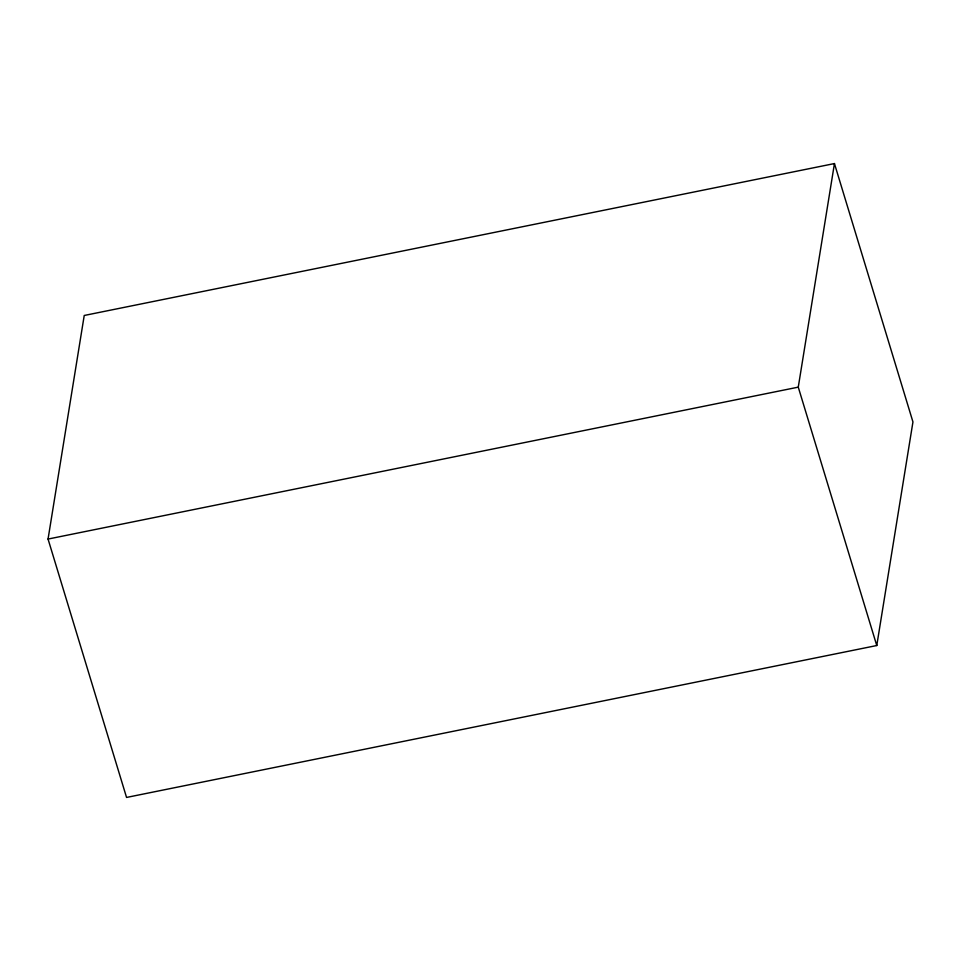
<?xml version="1.0" encoding="UTF-8"?>
<svg xmlns="http://www.w3.org/2000/svg" width="961" height="961" viewBox="0 0 961 961"><rect width="100%" height="100%" fill="white"/><g stroke="black" fill="none" stroke-linecap="round" stroke-linejoin="round"><path stroke-width="1.44" d="M48.05 539.061L84.232 315.472L834.448 163.562L912.95 421.939L876.768 645.528L126.552 797.438L48.05 539.061L798.267 387.151L834.448 163.562M798.267 387.151L876.768 645.528"/></g></svg>
